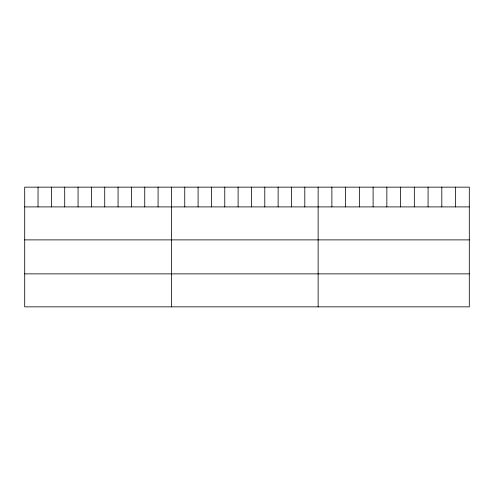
<?xml version="1.0" encoding="UTF-8"?>
<svg xmlns="http://www.w3.org/2000/svg" width="494" height="494" viewBox="0 0 494 494"><rect width="100%" height="100%" fill="white"/><g stroke="black" fill="none" stroke-linecap="round" stroke-linejoin="round"><path stroke-width="0.74" d="M469.3 206.906L469.3 306.848L24.7 306.848L24.7 187.152L469.3 187.152L469.3 206.906L24.7 206.906M24.7 239.886L469.3 239.886M24.7 273.867L469.3 273.867M455.561 187.152L455.561 206.906M441.815 187.152L441.815 206.906M428.076 187.152L428.076 206.906M414.33 187.152L414.33 206.906M400.591 187.152L400.591 206.906M386.845 187.152L386.845 206.906M373.106 187.152L373.106 206.906M359.36 187.152L359.36 206.906M345.621 187.152L345.621 206.906M331.875 187.152L331.875 206.906M318.136 187.152L318.136 306.848M304.798 187.152L304.798 206.906M291.46 187.152L291.46 206.906M278.122 187.152L278.122 206.906M264.784 187.152L264.784 206.906M251.446 187.152L251.446 206.906M238.108 187.152L238.108 206.906M224.77 187.152L224.77 206.906M211.432 187.152L211.432 206.906M198.094 187.152L198.094 206.906M184.756 187.152L184.756 206.906M171.418 187.152L171.418 306.848M158.08 187.152L158.08 206.906M144.742 187.152L144.742 206.906M131.404 187.152L131.404 206.906M118.066 187.152L118.066 206.906M104.728 187.152L104.728 206.906M91.39 187.152L91.39 206.906M78.052 187.152L78.052 206.906M64.714 187.152L64.714 206.906M51.376 187.152L51.376 206.906M38.038 187.152L38.038 206.906"/></g></svg>
